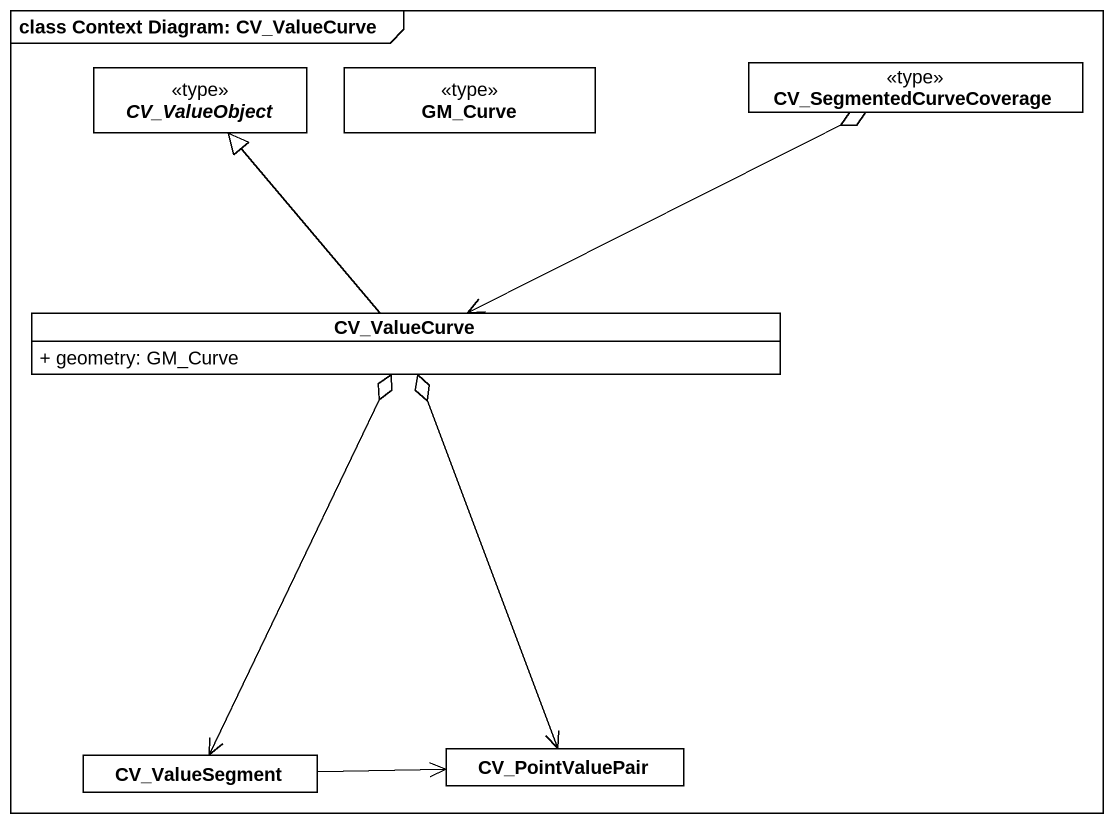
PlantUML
@startuml
mainframe class Context Diagram: CV_ValueCurve
hide circle
hide empty members
skinparam classAttributeIconSize 0
abstract class CV_ValueObject <<type>>
class GM_Curve <<type>>
class CV_SegmentedCurveCoverage <<type>>
class CV_ValueCurve {
  + geometry: GM_Curve
}
class CV_PointValuePair
class CV_ValueSegment
CV_ValueCurve -up-|> CV_ValueObject
CV_ValueCurve <-right-o CV_SegmentedCurveCoverage
CV_ValueCurve o--> CV_PointValuePair
CV_ValueSegment <-up-o CV_ValueCurve
CV_ValueSegment -right-> CV_PointValuePair
@enduml
